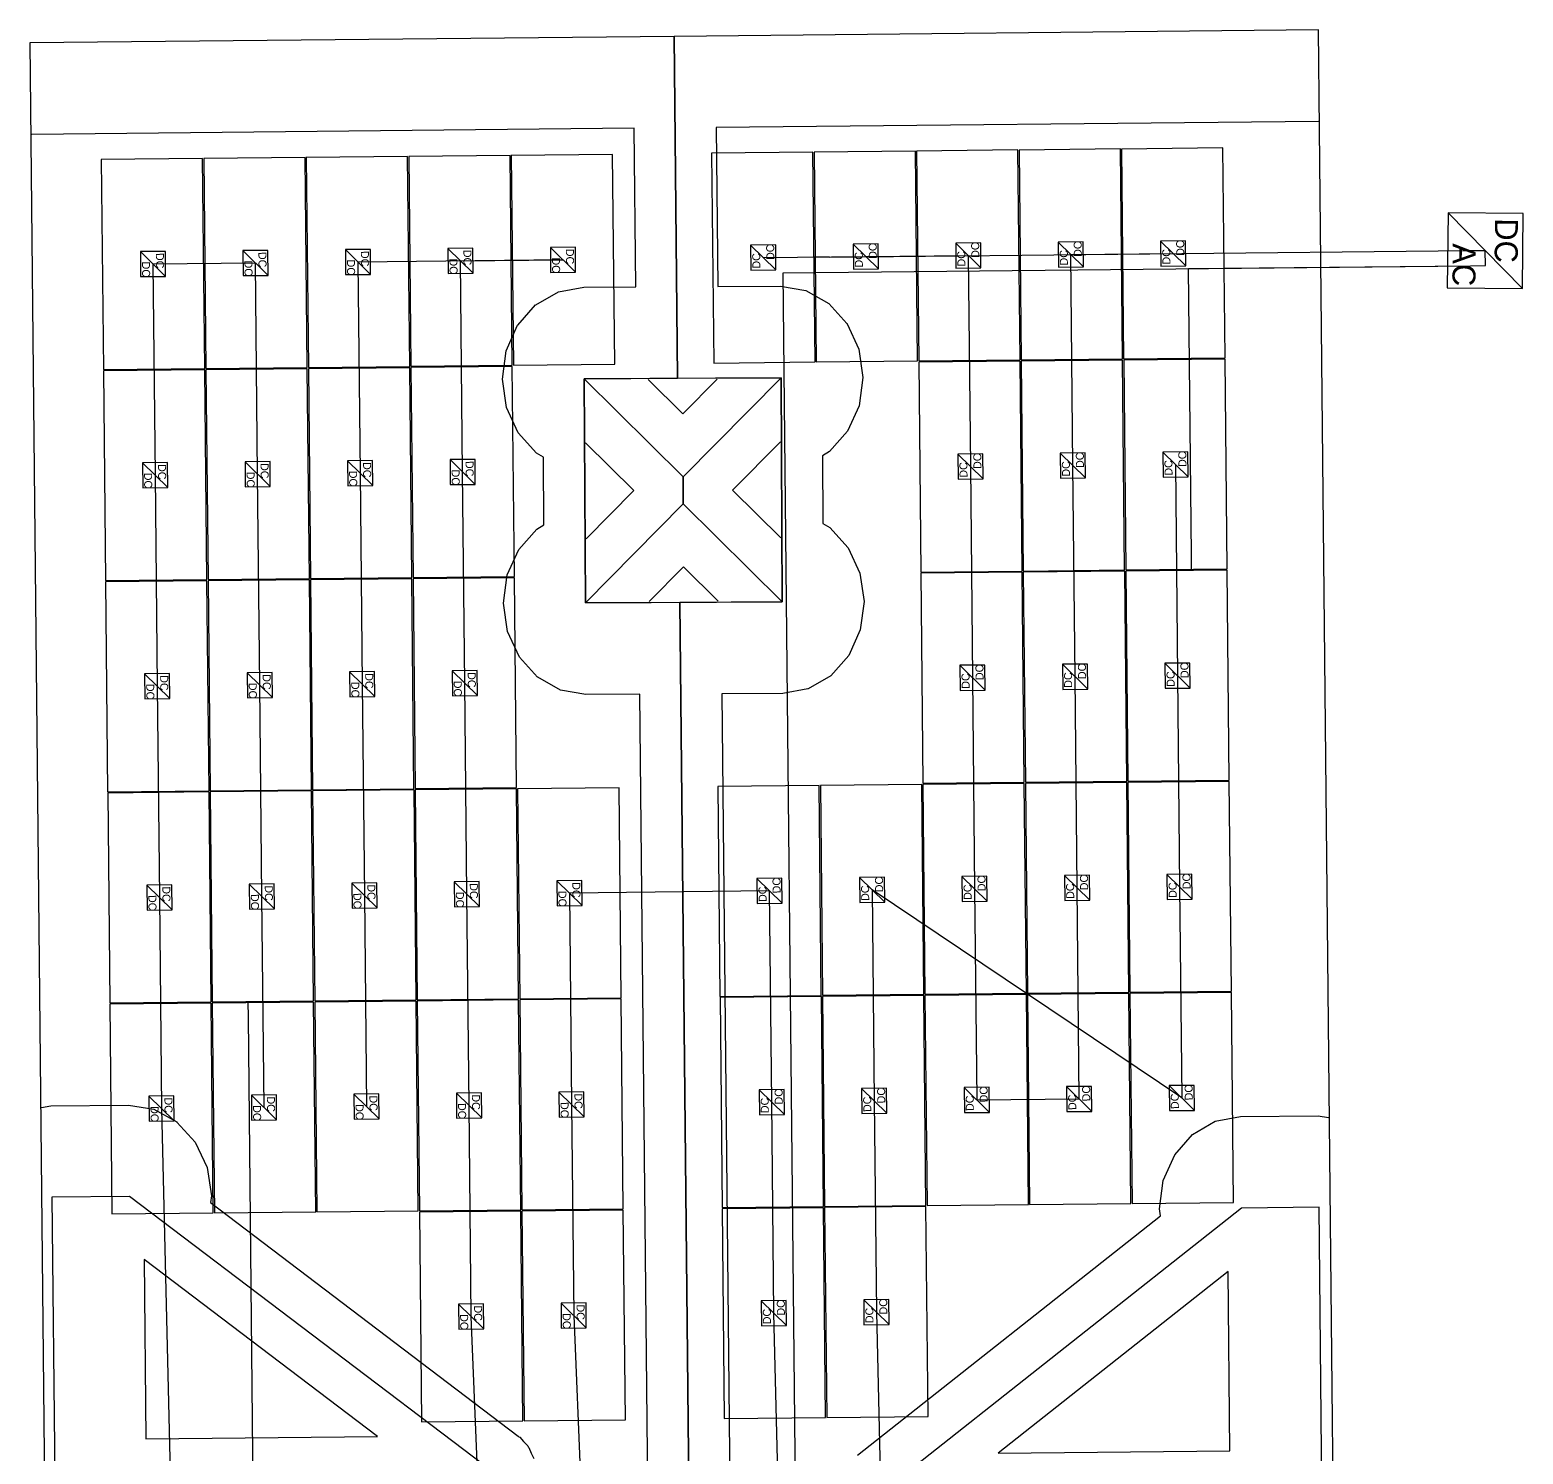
# Model space of a CAD drawing. Header units: feet. Extents: x -20.1 to 34.7, y -46.3 to 37.6.
# Drawn here: x -14.29 to 34.68, y -9.1 to 37.61 of the extents above; entities that cross this region are included whole.
import ezdxf

# ---------------------------------------------------------------- set-up
doc = ezdxf.new("R2010")
doc.units = ezdxf.units.FT
for name, color, linetype in [('Buildings', 7, 'CONTINUOUS'), ('Connections', 7, 'CONTINUOUS'), ('Inverters', 7, 'CONTINUOUS'), ('Modules', 7, 'CONTINUOUS'), ('Setbacks', 7, 'CONTINUOUS'), ('Strings', 7, 'CONTINUOUS')]:
    doc.layers.add(name, color=color, linetype=linetype)

msp = doc.modelspace()

# ---------------------------------------------------------------- linework, layer by layer
at = {"layer": 'Buildings', "color": 252}
for p, q in [((6.84, 37.401), (-14.286, 37.189)), ((27.965, 37.613), (6.84, 37.401)), ((6.952, 26.185), (6.84, 37.401)), ((6.84, 37.401), (6.952, 26.185)), ((28.758, -41.265), (27.965, 37.613)), ((-14.286, 37.189), (-13.493, -41.69)), ((10.345, 26.202), (3.892, 26.169)), ((3.892, 26.169), (6.952, 26.185)), ((3.929, 18.82), (3.892, 26.169)), ((3.892, 26.169), (7.134, 22.959)), ((3.892, 26.169), (3.929, 18.82)), ((7.134, 22.959), (3.892, 26.169)), ((6.952, 26.185), (10.345, 26.202)), ((10.345, 26.202), (7.134, 22.959)), ((7.134, 22.959), (10.345, 26.202)), ((10.382, 18.853), (10.345, 26.202)), ((10.345, 26.202), (10.382, 18.853)), ((7.134, 22.959), (7.139, 22.063)), ((7.139, 22.063), (7.134, 22.959)), ((7.139, 22.063), (3.929, 18.82)), ((3.929, 18.82), (7.139, 22.063)), ((10.382, 18.853), (7.139, 22.063)), ((7.139, 22.063), (10.382, 18.853)), ((3.929, 18.82), (10.382, 18.853)), ((7.026, 18.836), (3.929, 18.82)), ((10.382, 18.853), (7.026, 18.836)), ((7.679, -46.153), (7.026, 18.836)), ((7.026, 18.836), (7.679, -46.153)), ((-11.021, -0.652), (-13.564, -0.677)), ((-13.564, -0.677), (-13.472, -9.894)), ((0.977, -9.749), (-11.021, -0.652)), ((25.442, -1.029), (13.63, -10.365)), ((27.986, -1.003), (25.442, -1.029)), ((28.078, -10.22), (27.986, -1.003))]:
    msp.add_line(p, q, dxfattribs=at)
at = {"layer": 'Connections', "color": 91}
for p, q in [((11.935, 30.162), (32.942, 30.373)), ((32.942, 30.373), (33.434, 30.378)), ((33.434, 30.378), (33.434, 30.372)), ((33.439, 29.88), (33.434, 30.372)), ((33.439, 29.88), (33.434, 30.372)), ((10.414, 29.648), (32.947, 29.875)), ((11.442, 30.164), (11.935, 30.169)), ((11.935, 30.169), (11.935, 30.162)), ((23.703, 29.782), (32.947, 29.875)), ((32.947, 29.875), (33.439, 29.88)), ((32.947, 29.875), (33.439, 29.88)), ((10.899, -18.655), (10.414, 29.648)), ((23.798, 20.391), (23.703, 29.782)), ((23.803, 19.899), (23.798, 20.391)), ((23.31, 19.894), (23.803, 19.899)), ((-6.643, 5.73), (-7.135, 5.725)), ((-7.135, 5.725), (-7.13, 5.233)), ((-7.13, 5.233), (-6.797, -27.951))]:
    msp.add_line(p, q, dxfattribs=at)
at = {"layer": 'Inverters'}
for p, q in [((32.216, 31.614), (32.191, 29.154)), ((34.677, 31.59), (32.216, 31.614)), ((32.216, 31.614), (34.652, 29.129)), ((34.652, 29.129), (34.677, 31.59)), ((32.191, 29.154), (34.652, 29.129))]:
    msp.add_line(p, q, dxfattribs=at)
at = {"layer": 'Modules', "color": 254}
for p, q in [((-8.622, 33.392), (-11.945, 33.358)), ((-11.945, 33.358), (-11.876, 26.475)), ((-8.552, 26.509), (-8.622, 33.392)), ((-5.261, 33.425), (-8.584, 33.391)), ((-8.584, 33.391), (-8.515, 26.508)), ((-5.192, 26.542), (-5.261, 33.425)), ((-1.9, 33.457), (-5.223, 33.424)), ((-5.223, 33.424), (-5.154, 26.541)), ((-1.831, 26.575), (-1.9, 33.457)), ((1.461, 33.494), (-1.863, 33.461)), ((-1.863, 33.461), (-1.793, 26.578)), ((1.53, 26.611), (1.461, 33.494)), ((4.822, 33.527), (1.498, 33.493)), ((1.498, 33.493), (1.568, 26.611)), ((4.891, 26.644), (4.822, 33.527)), ((11.389, 33.604), (8.066, 33.57)), ((8.066, 33.57), (8.135, 26.687)), ((11.458, 26.721), (11.389, 33.604)), ((14.75, 33.64), (11.427, 33.607)), ((11.427, 33.607), (11.496, 26.724)), ((14.819, 26.757), (14.75, 33.64)), ((18.111, 33.673), (14.787, 33.639)), ((14.787, 33.639), (14.857, 26.757)), ((18.18, 26.79), (18.111, 33.673)), ((21.472, 33.706), (18.148, 33.672)), ((18.148, 33.672), (18.217, 26.79)), ((21.541, 26.823), (21.472, 33.706)), ((24.833, 33.739), (21.509, 33.705)), ((21.509, 33.705), (21.578, 26.822)), ((24.902, 26.856), (24.833, 33.739)), ((-6.482, 30.381), (-7.302, 30.372)), ((-7.302, 30.372), (-7.294, 29.552)), ((-7.302, 30.372), (-6.474, 29.56)), ((-6.474, 29.56), (-6.482, 30.381)), ((-3.121, 30.413), (-3.941, 30.405)), ((-3.941, 30.405), (-3.933, 29.585)), ((-3.941, 30.405), (-3.113, 29.593)), ((-3.113, 29.593), (-3.121, 30.413)), ((0.24, 30.45), (-0.58, 30.442)), ((-0.58, 30.442), (-0.572, 29.622)), ((-0.58, 30.442), (0.248, 29.63)), ((0.248, 29.63), (0.24, 30.45)), ((3.601, 30.483), (2.781, 30.475)), ((2.781, 30.475), (2.789, 29.654)), ((2.781, 30.475), (3.609, 29.663)), ((3.609, 29.663), (3.601, 30.483)), ((10.168, 30.56), (9.348, 30.551)), ((9.348, 30.551), (9.356, 29.731)), ((10.176, 29.739), (9.348, 30.551)), ((10.176, 29.739), (10.168, 30.56)), ((13.529, 30.596), (12.709, 30.588)), ((12.709, 30.588), (12.717, 29.768)), ((13.537, 29.776), (12.709, 30.588)), ((13.537, 29.776), (13.529, 30.596)), ((16.89, 30.629), (16.07, 30.621)), ((16.07, 30.621), (16.078, 29.801)), ((16.898, 29.809), (16.07, 30.621)), ((16.898, 29.809), (16.89, 30.629)), ((20.251, 30.662), (19.43, 30.654)), ((19.43, 30.654), (19.439, 29.833)), ((20.259, 29.842), (19.43, 30.654)), ((20.259, 29.842), (20.251, 30.662)), ((23.611, 30.695), (22.791, 30.686)), ((22.791, 30.686), (22.8, 29.866)), ((23.62, 29.875), (22.791, 30.686)), ((23.62, 29.875), (23.611, 30.695)), ((-9.843, 30.348), (-10.663, 30.34)), ((-10.663, 30.34), (-10.655, 29.519)), ((-10.663, 30.34), (-9.835, 29.528)), ((-9.835, 29.528), (-9.843, 30.348)), ((22.8, 29.866), (23.62, 29.875)), ((-10.655, 29.519), (-9.835, 29.528)), ((-7.294, 29.552), (-6.474, 29.56)), ((-3.933, 29.585), (-3.113, 29.593)), ((-0.572, 29.622), (0.248, 29.63)), ((2.789, 29.654), (3.609, 29.663)), ((9.356, 29.731), (10.176, 29.739)), ((12.717, 29.768), (13.537, 29.776)), ((16.078, 29.801), (16.898, 29.809)), ((19.439, 29.833), (20.259, 29.842)), ((-11.876, 26.475), (-8.552, 26.509)), ((-8.552, 26.467), (-11.875, 26.434)), ((-8.482, 19.584), (-8.552, 26.467)), ((-8.515, 26.508), (-5.192, 26.542)), ((-5.191, 26.5), (-8.514, 26.467)), ((-8.514, 26.467), (-8.445, 19.584)), ((-5.122, 19.617), (-5.191, 26.5)), ((-5.154, 26.541), (-1.831, 26.575)), ((-1.83, 26.533), (-5.153, 26.499)), ((-5.153, 26.499), (-5.084, 19.617)), ((-1.761, 19.65), (-1.83, 26.533)), ((-1.793, 26.578), (1.53, 26.611)), ((1.531, 26.569), (-1.793, 26.536)), ((-1.793, 26.536), (-1.723, 19.653)), ((1.6, 19.686), (1.531, 26.569)), ((1.568, 26.611), (4.891, 26.644)), ((8.135, 26.687), (11.458, 26.721)), ((11.496, 26.724), (14.819, 26.757)), ((14.857, 26.757), (18.18, 26.79)), ((18.181, 26.748), (14.857, 26.715)), ((14.857, 26.715), (14.927, 19.832)), ((18.25, 19.865), (18.181, 26.748)), ((18.217, 26.79), (21.541, 26.823)), ((21.542, 26.781), (18.218, 26.748)), ((18.218, 26.748), (18.287, 19.865)), ((21.611, 19.898), (21.542, 26.781)), ((21.578, 26.822), (24.902, 26.856)), ((24.903, 26.814), (21.579, 26.781)), ((21.579, 26.781), (21.648, 19.898)), ((24.972, 19.931), (24.903, 26.814)), ((-11.875, 26.434), (-11.806, 19.551)), ((0.31, 23.525), (-0.51, 23.517)), ((-0.51, 23.517), (-0.502, 22.697)), ((-0.51, 23.517), (0.318, 22.705)), ((0.318, 22.705), (0.31, 23.525)), ((16.96, 23.704), (16.14, 23.696)), ((16.14, 23.696), (16.148, 22.876)), ((16.968, 22.884), (16.14, 23.696)), ((16.968, 22.884), (16.96, 23.704)), ((20.321, 23.737), (19.5, 23.729)), ((19.5, 23.729), (19.509, 22.909)), ((20.329, 22.917), (19.5, 23.729)), ((20.329, 22.917), (20.321, 23.737)), ((23.681, 23.77), (22.861, 23.762)), ((22.861, 23.762), (22.87, 22.942)), ((23.69, 22.95), (22.861, 23.762)), ((23.69, 22.95), (23.681, 23.77)), ((-9.773, 23.423), (-10.593, 23.415)), ((-10.593, 23.415), (-10.585, 22.595)), ((-10.593, 23.415), (-9.765, 22.603)), ((-9.765, 22.603), (-9.773, 23.423)), ((-6.412, 23.456), (-7.232, 23.448)), ((-7.232, 23.448), (-7.224, 22.628)), ((-7.232, 23.448), (-6.404, 22.636)), ((-6.404, 22.636), (-6.412, 23.456)), ((-3.051, 23.489), (-3.871, 23.481)), ((-3.871, 23.481), (-3.863, 22.66)), ((-3.871, 23.481), (-3.043, 22.669)), ((-3.043, 22.669), (-3.051, 23.489)), ((-10.585, 22.595), (-9.765, 22.603)), ((-7.224, 22.628), (-6.404, 22.636)), ((-3.863, 22.66), (-3.043, 22.669)), ((-0.502, 22.697), (0.318, 22.705)), ((16.148, 22.876), (16.968, 22.884)), ((19.509, 22.909), (20.329, 22.917)), ((22.87, 22.942), (23.69, 22.95)), ((-8.445, 19.584), (-5.122, 19.617)), ((-5.084, 19.617), (-1.761, 19.65)), ((-1.76, 19.608), (-5.083, 19.575)), ((-1.691, 12.725), (-1.76, 19.608)), ((-1.723, 19.653), (1.6, 19.686)), ((1.601, 19.645), (-1.723, 19.611)), ((-1.723, 19.611), (-1.653, 12.728)), ((1.67, 12.762), (1.601, 19.645)), ((14.927, 19.832), (18.25, 19.865)), ((18.251, 19.824), (14.927, 19.79)), ((14.927, 19.79), (14.996, 12.907)), ((18.32, 12.941), (18.251, 19.824)), ((18.287, 19.865), (21.611, 19.898)), ((21.612, 19.857), (18.288, 19.823)), ((18.288, 19.823), (18.357, 12.94)), ((21.681, 12.974), (21.612, 19.857)), ((21.648, 19.898), (24.972, 19.931)), ((24.973, 19.889), (21.649, 19.856)), ((21.649, 19.856), (21.718, 12.973)), ((25.042, 13.007), (24.973, 19.889)), ((-11.806, 19.551), (-8.482, 19.584)), ((-8.482, 19.542), (-11.805, 19.509)), ((-11.805, 19.509), (-11.736, 12.626)), ((-8.412, 12.66), (-8.482, 19.542)), ((-5.121, 19.575), (-8.444, 19.542)), ((-8.444, 19.542), (-8.375, 12.659)), ((-5.052, 12.692), (-5.121, 19.575)), ((-5.083, 19.575), (-5.014, 12.692)), ((17.03, 16.78), (16.209, 16.772)), ((16.209, 16.772), (16.218, 15.951)), ((17.038, 15.96), (16.209, 16.772)), ((17.038, 15.96), (17.03, 16.78)), ((20.391, 16.813), (19.57, 16.804)), ((19.57, 16.804), (19.579, 15.984)), ((20.399, 15.992), (19.57, 16.804)), ((20.399, 15.992), (20.391, 16.813)), ((23.751, 16.846), (22.931, 16.837)), ((22.931, 16.837), (22.939, 16.017)), ((23.76, 16.025), (22.931, 16.837)), ((23.76, 16.025), (23.751, 16.846)), ((-9.703, 16.499), (-10.523, 16.49)), ((-10.523, 16.49), (-10.515, 15.67)), ((-10.523, 16.49), (-9.695, 15.678)), ((-9.695, 15.678), (-9.703, 16.499)), ((-6.342, 16.531), (-7.162, 16.523)), ((-7.162, 16.523), (-7.154, 15.703)), ((-7.162, 16.523), (-6.334, 15.711)), ((-6.334, 15.711), (-6.342, 16.531)), ((-2.981, 16.564), (-3.801, 16.556)), ((-3.801, 16.556), (-3.793, 15.736)), ((-3.801, 16.556), (-2.973, 15.744)), ((-2.973, 15.744), (-2.981, 16.564)), ((0.38, 16.601), (-0.44, 16.593)), ((-0.44, 16.593), (-0.432, 15.772)), ((-0.44, 16.593), (0.388, 15.781)), ((0.388, 15.781), (0.38, 16.601)), ((-10.515, 15.67), (-9.695, 15.678)), ((-7.154, 15.703), (-6.334, 15.711)), ((-3.793, 15.736), (-2.973, 15.744)), ((-0.432, 15.772), (0.388, 15.781)), ((16.218, 15.951), (17.038, 15.96)), ((19.579, 15.984), (20.399, 15.992)), ((22.939, 16.017), (23.76, 16.025)), ((-1.653, 12.728), (1.67, 12.762)), ((5.032, 12.753), (1.708, 12.72)), ((5.101, 5.87), (5.032, 12.753)), ((11.596, 12.83), (8.273, 12.796)), ((8.273, 12.796), (8.342, 5.913)), ((11.665, 5.947), (11.596, 12.83)), ((14.957, 12.866), (11.633, 12.833)), ((11.633, 12.833), (11.703, 5.95)), ((15.026, 5.983), (14.957, 12.866)), ((18.318, 12.899), (14.994, 12.866)), ((14.994, 12.866), (15.064, 5.983)), ((14.996, 12.907), (18.32, 12.941)), ((18.387, 6.016), (18.318, 12.899)), ((21.679, 12.932), (18.355, 12.899)), ((18.355, 12.899), (18.424, 6.016)), ((18.357, 12.94), (21.681, 12.974)), ((21.748, 6.049), (21.679, 12.932)), ((25.04, 12.965), (21.716, 12.931)), ((21.716, 12.931), (21.785, 6.049)), ((21.718, 12.973), (25.042, 13.007)), ((25.109, 6.082), (25.04, 12.965)), ((-11.736, 12.626), (-8.412, 12.66)), ((-8.412, 12.618), (-11.735, 12.584)), ((-11.735, 12.584), (-11.666, 5.702)), ((-8.343, 5.735), (-8.412, 12.618)), ((-8.375, 12.659), (-5.052, 12.692)), ((-5.051, 12.651), (-8.374, 12.617)), ((-8.374, 12.617), (-8.305, 5.734)), ((-4.982, 5.768), (-5.051, 12.651)), ((-5.014, 12.692), (-1.691, 12.725)), ((-1.69, 12.684), (-5.014, 12.65)), ((-5.014, 12.65), (-4.944, 5.767)), ((-1.621, 5.801), (-1.69, 12.684)), ((1.671, 12.72), (-1.653, 12.687)), ((-1.653, 12.687), (-1.583, 5.804)), ((1.74, 5.837), (1.671, 12.72)), ((1.708, 12.72), (1.777, 5.837)), ((13.736, 9.822), (12.916, 9.814)), ((12.916, 9.814), (12.924, 8.994)), ((13.744, 9.002), (12.916, 9.814)), ((13.744, 9.002), (13.736, 9.822)), ((17.097, 9.855), (16.277, 9.847)), ((16.277, 9.847), (16.285, 9.027)), ((17.105, 9.035), (16.277, 9.847)), ((17.105, 9.035), (17.097, 9.855)), ((20.458, 9.888), (19.637, 9.88)), ((19.637, 9.88), (19.646, 9.06)), ((20.466, 9.068), (19.637, 9.88)), ((20.466, 9.068), (20.458, 9.888)), ((23.818, 9.921), (22.998, 9.913)), ((22.998, 9.913), (23.007, 9.093)), ((23.827, 9.101), (22.998, 9.913)), ((23.827, 9.101), (23.818, 9.921)), ((-9.633, 9.574), (-10.453, 9.566)), ((-10.453, 9.566), (-10.445, 8.746)), ((-10.453, 9.566), (-9.625, 8.754)), ((-9.625, 8.754), (-9.633, 9.574)), ((-6.272, 9.607), (-7.092, 9.599)), ((-7.092, 9.599), (-7.084, 8.778)), ((-7.092, 9.599), (-6.264, 8.787)), ((-6.264, 8.787), (-6.272, 9.607)), ((-2.911, 9.64), (-3.731, 9.631)), ((-3.731, 9.631), (-3.723, 8.811)), ((-3.731, 9.631), (-2.903, 8.82)), ((-2.903, 8.82), (-2.911, 9.64)), ((0.45, 9.676), (-0.37, 9.668)), ((-0.37, 9.668), (-0.362, 8.848)), ((-0.37, 9.668), (0.458, 8.856)), ((0.458, 8.856), (0.45, 9.676)), ((3.811, 9.709), (2.99, 9.701)), ((2.99, 9.701), (2.999, 8.881)), ((2.99, 9.701), (3.819, 8.889)), ((3.819, 8.889), (3.811, 9.709)), ((10.375, 9.786), (9.555, 9.778)), ((9.555, 9.778), (9.563, 8.957)), ((10.383, 8.966), (9.555, 9.778)), ((10.383, 8.966), (10.375, 9.786)), ((-3.723, 8.811), (-2.903, 8.82)), ((-0.362, 8.848), (0.458, 8.856)), ((2.999, 8.881), (3.819, 8.889)), ((9.563, 8.957), (10.383, 8.966)), ((12.924, 8.994), (13.744, 9.002)), ((16.285, 9.027), (17.105, 9.035)), ((19.646, 9.06), (20.466, 9.068)), ((23.007, 9.093), (23.827, 9.101)), ((-10.445, 8.746), (-9.625, 8.754)), ((-7.084, 8.778), (-6.264, 8.787)), ((8.342, 5.913), (11.665, 5.947)), ((11.666, 5.905), (8.343, 5.872)), ((11.735, -0.978), (11.666, 5.905)), ((11.703, 5.95), (15.026, 5.983)), ((15.027, 5.942), (11.703, 5.908)), ((11.703, 5.908), (11.773, -0.975)), ((15.096, -0.941), (15.027, 5.942)), ((15.064, 5.983), (18.387, 6.016)), ((18.388, 5.975), (15.064, 5.941)), ((15.064, 5.941), (15.133, -0.942)), ((18.457, -0.908), (18.388, 5.975)), ((18.424, 6.016), (21.748, 6.049)), ((21.749, 6.007), (18.425, 5.974)), ((18.425, 5.974), (18.494, -0.909)), ((21.818, -0.875), (21.749, 6.007)), ((21.785, 6.049), (25.109, 6.082)), ((25.11, 6.04), (21.786, 6.007)), ((21.786, 6.007), (21.855, -0.876)), ((25.179, -0.843), (25.11, 6.04)), ((-11.666, 5.702), (-8.343, 5.735)), ((-8.342, 5.693), (-11.665, 5.66)), ((-11.665, 5.66), (-11.596, -1.223)), ((-8.273, -1.19), (-8.342, 5.693)), ((-8.305, 5.734), (-4.982, 5.768)), ((-4.981, 5.726), (-8.304, 5.693)), ((-8.304, 5.693), (-8.235, -1.19)), ((-4.912, -1.157), (-4.981, 5.726)), ((-4.944, 5.767), (-1.621, 5.801)), ((-1.62, 5.759), (-4.944, 5.726)), ((-4.944, 5.726), (-4.874, -1.157)), ((-1.551, -1.124), (-1.62, 5.759)), ((-1.583, 5.804), (1.74, 5.837)), ((1.741, 5.796), (-1.583, 5.762)), ((-1.583, 5.762), (-1.514, -1.121)), ((1.81, -1.087), (1.741, 5.796)), ((1.777, 5.837), (5.101, 5.87)), ((5.102, 5.828), (1.778, 5.795)), ((1.778, 5.795), (1.847, -1.088)), ((5.171, -1.054), (5.102, 5.828)), ((8.343, 5.872), (8.412, -1.011)), ((20.528, 2.963), (19.707, 2.955)), ((19.707, 2.955), (19.716, 2.135)), ((20.536, 2.143), (19.707, 2.955)), ((20.536, 2.143), (20.528, 2.963)), ((23.888, 2.996), (23.068, 2.988)), ((23.068, 2.988), (23.076, 2.168)), ((23.897, 2.176), (23.068, 2.988)), ((23.897, 2.176), (23.888, 2.996)), ((-9.563, 2.649), (-10.383, 2.641)), ((-10.383, 2.641), (-10.375, 1.821)), ((-10.383, 2.641), (-9.555, 1.829)), ((-9.555, 1.829), (-9.563, 2.649)), ((-6.202, 2.682), (-7.022, 2.674)), ((-7.022, 2.674), (-7.014, 1.854)), ((-7.022, 2.674), (-6.194, 1.862)), ((-6.194, 1.862), (-6.202, 2.682)), ((-2.841, 2.715), (-3.661, 2.707)), ((-3.661, 2.707), (-3.653, 1.887)), ((-3.661, 2.707), (-2.833, 1.895)), ((-2.833, 1.895), (-2.841, 2.715)), ((0.52, 2.752), (-0.301, 2.743)), ((-0.301, 2.743), (-0.292, 1.923)), ((-0.301, 2.743), (0.528, 1.931)), ((0.528, 1.931), (0.52, 2.752)), ((3.881, 2.784), (3.06, 2.776)), ((3.06, 2.776), (3.069, 1.956)), ((3.06, 2.776), (3.889, 1.964)), ((3.889, 1.964), (3.881, 2.784)), ((10.445, 2.861), (9.625, 2.853)), ((9.625, 2.853), (9.633, 2.033)), ((10.453, 2.041), (9.625, 2.853)), ((10.453, 2.041), (10.445, 2.861)), ((13.806, 2.898), (12.986, 2.889)), ((12.986, 2.889), (12.994, 2.069)), ((13.814, 2.078), (12.986, 2.889)), ((13.814, 2.078), (13.806, 2.898)), ((17.167, 2.931), (16.346, 2.922)), ((16.346, 2.922), (16.355, 2.102)), ((17.175, 2.11), (16.346, 2.922)), ((17.175, 2.11), (17.167, 2.931)), ((3.069, 1.956), (3.889, 1.964)), ((9.633, 2.033), (10.453, 2.041)), ((12.994, 2.069), (13.814, 2.078)), ((16.355, 2.102), (17.175, 2.11)), ((19.716, 2.135), (20.536, 2.143)), ((23.076, 2.168), (23.897, 2.176)), ((-10.375, 1.821), (-9.555, 1.829)), ((-7.014, 1.854), (-6.194, 1.862)), ((-3.653, 1.887), (-2.833, 1.895)), ((-0.292, 1.923), (0.528, 1.931)), ((8.412, -1.011), (11.735, -0.978)), ((11.773, -0.975), (15.096, -0.941)), ((15.133, -0.942), (18.457, -0.908)), ((18.494, -0.909), (21.818, -0.875)), ((21.855, -0.876), (25.179, -0.843)), ((-11.596, -1.223), (-8.273, -1.19)), ((-8.235, -1.19), (-4.912, -1.157)), ((-4.874, -1.157), (-1.551, -1.124)), ((-1.514, -1.121), (1.81, -1.087)), ((1.811, -1.129), (-1.513, -1.162)), ((-1.513, -1.162), (-1.444, -8.045)), ((1.88, -8.012), (1.811, -1.129)), ((1.847, -1.088), (5.171, -1.054)), ((5.172, -1.096), (1.848, -1.13)), ((1.848, -1.13), (1.917, -8.012)), ((5.241, -7.979), (5.172, -1.096)), ((11.736, -1.019), (8.412, -1.053)), ((8.412, -1.053), (8.482, -7.936)), ((11.805, -7.902), (11.736, -1.019)), ((15.097, -0.983), (11.773, -1.016)), ((11.773, -1.016), (11.843, -7.899)), ((15.166, -7.866), (15.097, -0.983)), ((0.59, -4.173), (-0.231, -4.181)), ((-0.231, -4.181), (-0.222, -5.001)), ((-0.231, -4.181), (0.598, -4.993)), ((0.598, -4.993), (0.59, -4.173)), ((3.95, -4.14), (3.13, -4.148)), ((3.13, -4.148), (3.139, -4.969)), ((3.13, -4.148), (3.959, -4.96)), ((3.959, -4.96), (3.95, -4.14)), ((10.515, -4.063), (9.695, -4.072)), ((9.695, -4.072), (9.703, -4.892)), ((10.523, -4.884), (9.695, -4.072)), ((10.523, -4.884), (10.515, -4.063)), ((13.876, -4.027), (13.056, -4.035)), ((13.056, -4.035), (13.064, -4.855)), ((13.884, -4.847), (13.056, -4.035)), ((13.884, -4.847), (13.876, -4.027)), ((9.703, -4.892), (10.523, -4.884)), ((13.064, -4.855), (13.884, -4.847)), ((-0.222, -5.001), (0.598, -4.993)), ((3.139, -4.969), (3.959, -4.96)), ((-1.444, -8.045), (1.88, -8.012)), ((1.917, -8.012), (5.241, -7.979)), ((8.482, -7.936), (11.805, -7.902)), ((11.843, -7.899), (15.166, -7.866))]:
    msp.add_line(p, q, dxfattribs=at)
at = {"layer": 'Setbacks', "color": 2}
for p, q in [((5.525, 34.384), (-14.223, 34.186)), ((5.578, 29.181), (5.525, 34.384)), ((27.962, 34.61), (8.214, 34.411)), ((8.214, 34.411), (8.267, 29.194)), ((2.299, 28.591), (3.044, 29.021)), ((3.044, 29.021), (3.044, 29.021)), ((3.044, 29.021), (3.045, 29.021)), ((3.045, 29.021), (3.873, 29.172)), ((3.873, 29.172), (3.874, 29.172)), ((3.874, 29.172), (5.578, 29.181)), ((8.267, 29.194), (10.326, 29.205)), ((10.326, 29.205), (10.327, 29.205)), ((10.327, 29.205), (11.157, 29.062)), ((11.157, 29.062), (11.157, 29.062)), ((11.157, 29.062), (11.158, 29.062)), ((11.158, 29.062), (11.908, 28.639)), ((1.709, 27.924), (2.298, 28.59)), ((2.298, 28.59), (2.298, 28.591)), ((2.298, 28.591), (2.299, 28.591)), ((11.908, 28.639), (11.909, 28.639)), ((11.909, 28.639), (11.909, 28.639)), ((11.909, 28.639), (12.506, 27.978)), ((1.332, 27.085), (1.708, 27.923)), ((1.708, 27.923), (1.709, 27.924)), ((1.708, 27.923), (1.708, 27.923)), ((12.506, 27.978), (12.507, 27.978)), ((12.507, 27.978), (12.507, 27.977)), ((12.507, 27.977), (12.893, 27.143)), ((1.206, 26.156), (1.332, 27.084)), ((1.332, 27.084), (1.332, 27.085)), ((12.893, 27.143), (12.893, 27.142)), ((12.893, 27.142), (13.03, 26.216)), ((1.206, 26.155), (1.206, 26.156)), ((1.343, 25.229), (1.206, 26.155)), ((5.988, 26.147), (7.124, 25.022)), ((7.124, 25.022), (8.249, 26.158)), ((13.03, 26.215), (12.905, 25.287)), ((13.03, 26.216), (13.03, 26.215)), ((1.343, 25.228), (1.343, 25.229)), ((1.729, 24.393), (1.343, 25.228)), ((12.904, 25.286), (12.528, 24.448)), ((12.905, 25.287), (12.904, 25.286)), ((1.73, 24.393), (1.729, 24.393)), ((2.327, 23.732), (1.73, 24.393)), ((1.73, 24.393), (1.73, 24.393)), ((5.522, 22.503), (3.935, 24.074)), ((10.322, 24.106), (8.751, 22.519)), ((12.528, 24.447), (11.938, 23.78)), ((12.528, 24.448), (12.528, 24.447)), ((12.528, 24.447), (12.528, 24.447)), ((2.328, 23.732), (2.327, 23.732)), ((2.328, 23.731), (2.328, 23.732)), ((2.56, 23.601), (2.328, 23.731)), ((2.571, 21.378), (2.56, 23.601)), ((11.938, 23.78), (11.702, 23.644)), ((11.702, 23.644), (11.713, 21.421)), ((11.938, 23.78), (11.938, 23.78)), ((11.938, 23.78), (11.938, 23.78)), ((3.951, 20.916), (5.522, 22.503)), ((8.751, 22.519), (10.338, 20.948)), ((1.746, 20.575), (2.335, 21.241)), ((2.335, 21.241), (2.335, 21.242)), ((2.335, 21.242), (2.336, 21.242)), ((2.336, 21.242), (2.571, 21.378)), ((11.713, 21.421), (11.945, 21.29)), ((11.945, 21.29), (11.946, 21.29)), ((11.946, 21.29), (11.946, 21.29)), ((11.946, 21.29), (12.543, 20.629)), ((1.369, 19.736), (1.745, 20.574)), ((1.745, 20.574), (1.746, 20.575)), ((1.745, 20.574), (1.745, 20.574)), ((12.543, 20.629), (12.544, 20.629)), ((12.544, 20.629), (12.544, 20.628)), ((12.544, 20.628), (12.93, 19.794)), ((1.243, 18.807), (1.369, 19.735)), ((1.369, 19.735), (1.369, 19.736)), ((7.149, 20), (6.024, 18.863)), ((8.286, 18.875), (7.149, 20)), ((12.93, 19.794), (12.93, 19.793)), ((12.93, 19.793), (13.067, 18.867)), ((1.243, 18.806), (1.243, 18.807)), ((1.38, 17.88), (1.243, 18.806)), ((13.067, 18.866), (12.942, 17.938)), ((13.067, 18.867), (13.067, 18.866)), ((1.38, 17.879), (1.38, 17.88)), ((1.766, 17.044), (1.38, 17.879)), ((12.941, 17.937), (12.565, 17.099)), ((12.942, 17.938), (12.941, 17.937)), ((1.767, 17.044), (1.766, 17.044)), ((2.364, 16.383), (1.767, 17.044)), ((1.767, 17.044), (1.767, 17.044)), ((12.565, 17.098), (11.975, 16.431)), ((12.565, 17.099), (12.565, 17.098)), ((12.565, 17.098), (12.565, 17.098)), ((2.365, 16.382), (2.364, 16.383)), ((3.116, 15.96), (2.365, 16.382)), ((2.365, 16.382), (2.365, 16.382)), ((11.975, 16.431), (11.229, 16.001)), ((11.975, 16.431), (11.975, 16.431)), ((11.975, 16.431), (11.975, 16.431)), ((3.117, 15.959), (3.116, 15.96)), ((3.116, 15.96), (3.116, 15.96)), ((3.946, 15.817), (3.117, 15.959)), ((3.947, 15.817), (3.946, 15.817)), ((5.712, 15.826), (3.947, 15.817)), ((6.305, -43.163), (5.712, 15.826)), ((10.4, 15.849), (8.401, 15.839)), ((8.401, 15.839), (8.994, -43.136)), ((11.228, 16), (10.4, 15.849)), ((10.4, 15.849), (10.4, 15.849)), ((11.229, 16.001), (11.228, 16)), ((11.229, 16.001), (11.229, 16.001)), ((-13.902, 2.268), (-13.595, 2.326)), ((-13.595, 2.326), (-13.594, 2.326)), ((-13.594, 2.326), (-11.051, 2.351)), ((-11.051, 2.351), (-11.05, 2.351)), ((-11.05, 2.351), (-10.22, 2.213)), ((-10.22, 2.213), (-10.219, 2.213)), ((-10.219, 2.213), (-10.219, 2.212)), ((-10.219, 2.212), (-9.467, 1.794)), ((24.584, 1.819), (25.411, 1.975)), ((25.411, 1.975), (25.412, 1.975)), ((25.412, 1.975), (27.956, 2)), ((27.956, 2), (27.956, 2)), ((27.956, 2), (28.291, 1.944)), ((-9.467, 1.794), (-9.467, 1.794)), ((-9.467, 1.794), (-9.466, 1.793)), ((-9.466, 1.793), (-8.866, 1.135)), ((23.84, 1.385), (24.583, 1.819)), ((24.583, 1.819), (24.584, 1.819)), ((24.584, 1.819), (24.584, 1.819)), ((-8.866, 1.135), (-8.866, 1.135)), ((-8.866, 1.135), (-8.865, 1.135)), ((-8.865, 1.135), (-8.476, 0.302)), ((23.252, 0.715), (23.839, 1.385)), ((23.839, 1.385), (23.839, 1.385)), ((23.839, 1.385), (23.84, 1.385)), ((22.879, -0.126), (23.251, 0.714)), ((23.251, 0.714), (23.252, 0.715)), ((23.252, 0.715), (23.252, 0.715)), ((-8.476, 0.302), (-8.476, 0.301)), ((-8.476, 0.301), (-8.335, -0.624)), ((22.757, -1.055), (22.879, -0.127)), ((22.879, -0.127), (22.879, -0.126)), ((-8.335, -0.625), (-8.365, -0.851)), ((-8.365, -0.851), (1.73, -8.505)), ((-8.335, -0.624), (-8.335, -0.625)), ((12.852, -9.137), (22.791, -1.281)), ((22.757, -1.056), (22.757, -1.055)), ((22.791, -1.281), (22.757, -1.056)), ((-2.885, -8.525), (-10.54, -2.72)), ((-10.54, -2.72), (-10.481, -8.601)), ((25.003, -3.106), (17.466, -9.063)), ((25.063, -8.987), (25.003, -3.106)), ((-10.481, -8.601), (-2.885, -8.525)), ((1.73, -8.505), (1.73, -8.506)), ((1.73, -8.506), (1.752, -8.529)), ((1.752, -8.529), (1.779, -8.545)), ((1.779, -8.545), (1.78, -8.545)), ((1.78, -8.545), (1.78, -8.545)), ((1.78, -8.545), (1.905, -8.689)), ((1.905, -8.689), (2.037, -8.827)), ((2.037, -8.827), (2.037, -8.827)), ((2.037, -8.827), (2.037, -8.827)), ((2.037, -8.827), (2.052, -8.857)), ((2.052, -8.857), (2.073, -8.882)), ((2.073, -8.882), (2.074, -8.882)), ((2.074, -8.882), (2.074, -8.883)), ((2.074, -8.883), (2.153, -9.063)), ((2.153, -9.063), (2.24, -9.239)), ((17.466, -9.063), (25.063, -8.987))]:
    msp.add_line(p, q, dxfattribs=at)
at = {"layer": 'Strings', "color": 11}
for p, q in [((-6.888, 29.966), (-10.249, 29.934)), ((-10.249, 29.934), (-10.179, 23.009)), ((-6.818, 23.042), (-6.888, 29.966)), ((3.195, 30.069), (-3.527, 29.999)), ((-3.527, 29.999), (-3.457, 23.075)), ((-0.166, 30.036), (3.195, 30.069)), ((-0.096, 23.111), (-0.166, 30.036)), ((9.762, 30.145), (13.123, 30.182)), ((13.123, 30.182), (16.484, 30.215)), ((16.484, 30.215), (16.554, 23.29)), ((19.845, 30.248), (23.206, 30.281)), ((19.915, 23.323), (19.845, 30.248)), ((-6.748, 16.117), (-6.818, 23.042)), ((-3.457, 23.075), (-3.387, 16.15)), ((-0.026, 16.187), (-0.096, 23.111)), ((16.554, 23.29), (16.624, 16.366)), ((19.985, 16.398), (19.915, 23.323)), ((23.275, 23.356), (23.345, 16.431)), ((-10.179, 23.009), (-10.109, 16.084)), ((0.044, 9.262), (-0.026, 16.187)), ((16.624, 16.366), (16.691, 9.441)), ((20.052, 9.474), (19.985, 16.398)), ((23.345, 16.431), (23.412, 9.507)), ((-10.109, 16.084), (-10.039, 9.16)), ((-6.678, 9.193), (-6.748, 16.117)), ((-3.387, 16.15), (-3.317, 9.225)), ((9.969, 9.372), (3.405, 9.295)), ((10.039, 2.447), (9.969, 9.372)), ((23.482, 2.582), (13.33, 9.408)), ((13.33, 9.408), (13.4, 2.484)), ((16.691, 9.441), (16.761, 2.516)), ((20.122, 2.549), (20.052, 9.474)), ((23.412, 9.507), (23.482, 2.582)), ((-10.039, 9.16), (-9.969, 2.235)), ((-6.608, 2.268), (-6.678, 9.193)), ((-3.317, 9.225), (-3.247, 2.301)), ((0.114, 2.337), (0.044, 9.262)), ((3.405, 9.295), (3.475, 2.37)), ((13.4, 2.484), (13.47, -4.441)), ((16.761, 2.516), (20.122, 2.549)), ((-9.969, 2.235), (-9.368, -22.826)), ((0.184, -4.587), (0.114, 2.337)), ((3.475, 2.37), (3.545, -4.554)), ((10.109, -4.478), (10.039, 2.447)), ((0.644, -15.799), (0.184, -4.587)), ((3.545, -4.554), (4.005, -15.767)), ((10.377, -15.69), (10.109, -4.478)), ((13.47, -4.441), (13.738, -15.657))]:
    msp.add_line(p, q, dxfattribs=at)

# ---------------------------------------------------------------- texts
at = {"layer": 'Inverters'}
for s, p in [('DC', (33.756, 31.435)), ('AC', (32.37, 30.612))]:
    msp.add_text(s, height=0.7546, rotation=-90.5759, dxfattribs=at).set_placement(p)
at = {"layer": 'Modules'}
for rotation, p in [(-89.4241, (-0.071, 30.398)), (-89.4241, (3.29, 30.431)), (90.5759, (10.124, 30.067)), (90.5759, (13.485, 30.104)), (90.5759, (16.845, 30.136)), (90.5759, (19.75, 29.886)), (90.5759, (20.206, 30.169)), (90.5759, (23.111, 29.919)), (90.5759, (23.567, 30.202)), (-89.4241, (-10.61, 30.012)), (-89.4241, (-10.154, 30.295)), (-89.4241, (-7.25, 30.045)), (-89.4241, (-6.793, 30.328)), (-89.4241, (-3.889, 30.078)), (-89.4241, (-3.432, 30.361)), (-89.4241, (-0.528, 30.114)), (-89.4241, (2.833, 30.147)), (90.5759, (9.667, 29.784)), (90.5759, (13.028, 29.82)), (90.5759, (16.389, 29.853)), (90.5759, (16.915, 23.212)), (90.5759, (20.276, 23.245)), (90.5759, (23.637, 23.278)), (-89.4241, (-10.541, 23.087)), (-89.4241, (-10.084, 23.371)), (-89.4241, (-7.18, 23.12)), (-89.4241, (-6.723, 23.404)), (-89.4241, (-3.819, 23.153)), (-89.4241, (-3.362, 23.437)), (-89.4241, (-0.458, 23.19)), (-89.4241, (-0.001, 23.473)), (90.5759, (16.459, 22.928)), (90.5759, (19.82, 22.961)), (90.5759, (23.181, 22.994)), (90.5759, (16.985, 16.287)), (90.5759, (20.346, 16.32)), (90.5759, (23.707, 16.353)), (-89.4241, (-10.014, 16.446)), (-89.4241, (-7.11, 16.196)), (-89.4241, (-6.653, 16.479)), (-89.4241, (-3.749, 16.228)), (-89.4241, (-3.292, 16.512)), (-89.4241, (-0.388, 16.265)), (-89.4241, (0.069, 16.548)), (90.5759, (16.529, 16.004)), (90.5759, (19.89, 16.037)), (90.5759, (23.251, 16.069)), (-89.4241, (-10.471, 16.163)), (90.5759, (13.692, 9.33)), (90.5759, (17.052, 9.363)), (90.5759, (20.413, 9.395)), (90.5759, (23.774, 9.428)), (-89.4241, (-9.944, 9.522)), (-89.4241, (-6.583, 9.554)), (-89.4241, (-3.222, 9.587)), (-89.4241, (-0.318, 9.34)), (-89.4241, (0.139, 9.624)), (-89.4241, (3.043, 9.373)), (-89.4241, (3.499, 9.657)), (90.5759, (9.874, 9.01)), (90.5759, (10.331, 9.293)), (90.5759, (13.235, 9.046)), (90.5759, (16.596, 9.079)), (90.5759, (19.957, 9.112)), (90.5759, (23.318, 9.145)), (-89.4241, (-10.401, 9.238)), (-89.4241, (-7.04, 9.271)), (-89.4241, (-3.679, 9.304)), (90.5759, (20.483, 2.471)), (90.5759, (23.844, 2.504)), (-89.4241, (-9.874, 2.597)), (-89.4241, (-6.513, 2.63)), (-89.4241, (-3.152, 2.663)), (-89.4241, (0.208, 2.699)), (-89.4241, (3.569, 2.732)), (90.5759, (9.944, 2.085)), (90.5759, (10.401, 2.369)), (90.5759, (13.305, 2.122)), (90.5759, (13.761, 2.405)), (90.5759, (16.666, 2.155)), (90.5759, (17.122, 2.438)), (90.5759, (20.027, 2.187)), (90.5759, (23.388, 2.22)), (-89.4241, (-10.331, 2.314)), (-89.4241, (-6.97, 2.346)), (-89.4241, (-3.609, 2.379)), (-89.4241, (-0.248, 2.416)), (-89.4241, (3.113, 2.449)), (-89.4241, (0.278, -4.225)), (-89.4241, (3.639, -4.192)), (90.5759, (10.014, -4.839)), (90.5759, (10.471, -4.556)), (90.5759, (13.375, -4.803)), (90.5759, (13.831, -4.519)), (-89.4241, (-0.178, -4.509)), (-89.4241, (3.183, -4.476))]:
    msp.add_text('DC', height=0.2625, rotation=rotation, dxfattribs=at).set_placement(p)

doc.saveas('drawing.dxf')
